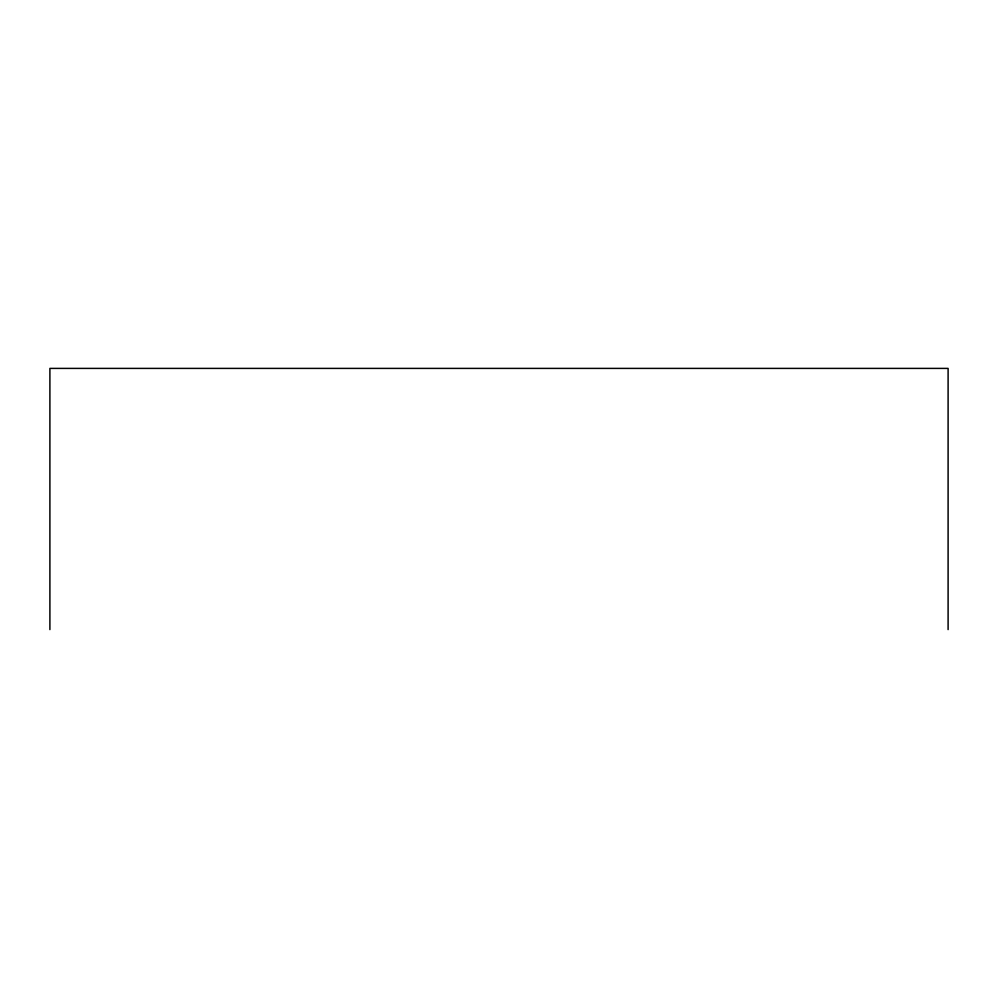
<?xml version="1.0" encoding="UTF-8"?>
<svg xmlns="http://www.w3.org/2000/svg" width="998" height="998" viewBox="0 0 998 998"><rect width="100%" height="100%" fill="white"/><g stroke="black" fill="none" stroke-linecap="round" stroke-linejoin="round"><path stroke-width="1.5" d="M948.1 629.601L948.1 368.399L49.9 368.399L49.9 629.601"/></g></svg>
